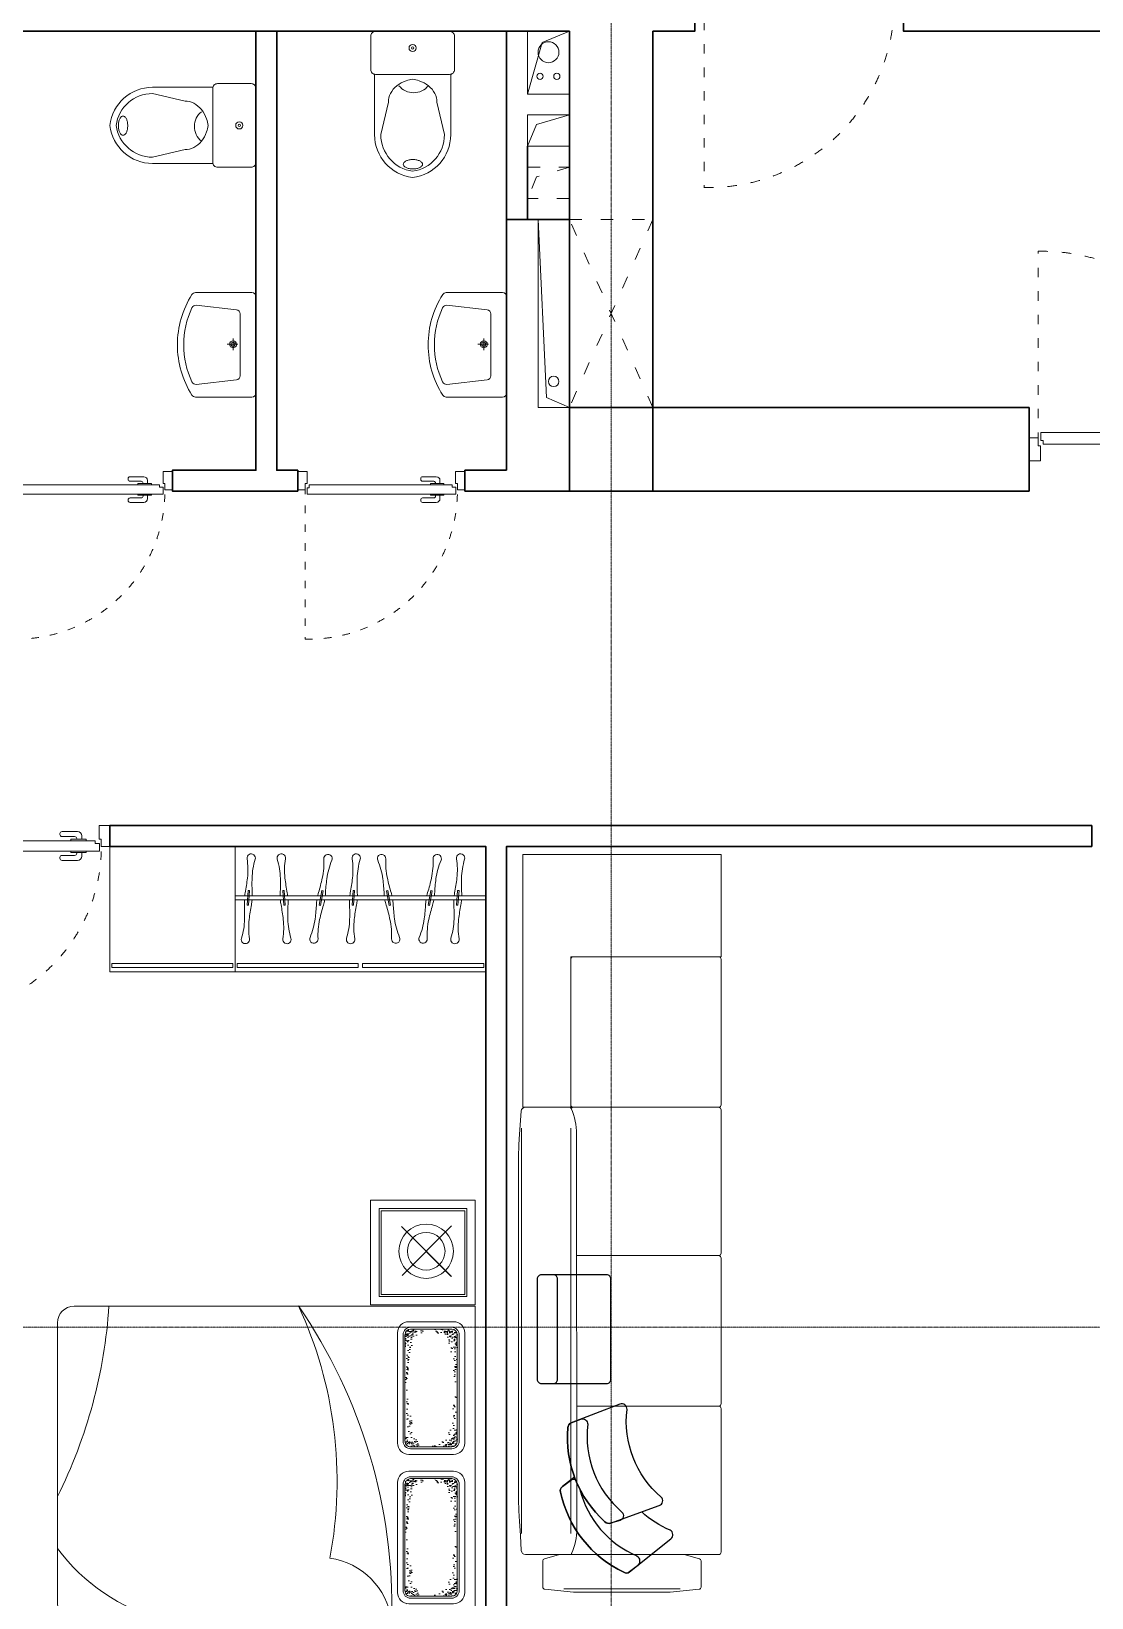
# Model space of a CAD drawing. Header units: millimetres. Extents: x 220309 to 250673, y 235861 to 255830.
# Drawn here: x 226724 to 231799, y 239903 to 247398 of the extents above; entities that cross this region are included whole.
import ezdxf

# ---------------------------------------------------------------- set-up
doc = ezdxf.new("R2010")
doc.units = ezdxf.units.MM
doc.linetypes.add('ACAD_ISO03W100', pattern=[30, 12, -18])
doc.linetypes.add('DASHDOTX2', pattern=[2, 1, -0.5, 0, -0.5])
for name, color, linetype, lineweight in [('Axes', 40, 'DASHDOTX2', 9), ('canel', 4, 'Continuous', 9), ('Door', 59, 'Continuous', 9), ('furniture', 46, 'Continuous', 9), ('Shaft', 7, 'Continuous', 9), ('Wall', 5, 'Continuous', 30), ('WC', 123, 'Continuous', 9)]:
    doc.layers.add(name, color=color, linetype=linetype, lineweight=lineweight)
doc.layers.add('pillow', color=250, linetype='Continuous')
pattern_1 = [(322.5, (57293.257, -2899.04), (-1.126233, -34.448923), [0, -27.175481, 0, -30.39363, 0, -29.052734]), (352.5, (57293.257, -2899.04), (31.64114, -50.456037), [0, -14.660457, 0, -24.49369, 0, -9.386268]), (32.5, (57271.266, -2899.04), (55.676515, -0.101176), [0, -8.939303, 0, -32.18149, 0, -42.014724]), (42.5, (57271.266, -2899.04), (53.745352, -15.691615), [0, -4.469651, 0, -21.096755, 0, -24.136118])]
pattern_2 = [(322.5, (58008.435, -2899.04), (-1.126233, -34.448923), [0, -27.175481, 0, -30.39363, 0, -29.052734]), (352.5, (58008.435, -2899.04), (31.64114, -50.456037), [0, -14.660457, 0, -24.49369, 0, -9.386268]), (32.5, (57986.444, -2899.04), (55.676515, -0.101176), [0, -8.939303, 0, -32.18149, 0, -42.014724]), (42.5, (57986.444, -2899.04), (53.745352, -15.691615), [0, -4.469651, 0, -21.096755, 0, -24.136118])]

# ---------------------------------------------------------------- blocks, each defined once
blk = doc.blocks.new('q1')
at = {"layer": 'Door', "lineweight": 9}
for p, q in [((-45.3, 64.6), (-756.7, 64.6)), ((-756.7, 64.6), (-756.7, 31.8)), ((-699.8, 64.8), (-699.8, 70)), ((-699.8, 70), (-635.1, 70)), ((-680.9, 70), (-680.9, 86)), ((-663.1, 103.7), (-597.4, 103.7)), ((-659.6, 73.6), (-659.6, 70)), ((-597.4, 82.4), (-650.7, 82.4)), ((-635.1, 70), (-635.1, 64.8)), ((-588.5, 94.9), (-588.5, 91.3)), ((-45.3, 64.6), (-45.3, 34.3)), ((-756.7, 31.8), (-738.9, 31.8)), ((-738.9, 31.8), (-738.9, 20.2)), ((-54.2, 20.2), (-738.9, 20.2)), ((-699.8, 14), (-699.8, 20.2)), ((-635.1, 14), (-699.8, 14)), ((-680.9, 14), (-680.9, -1.1)), ((-659.6, 11.4), (-659.6, 14)), ((-597.4, 2.5), (-650.7, 2.5)), ((-635.1, 20.1), (-635.1, 14)), ((-45.3, 34.3), (-54.2, 34.3)), ((-54.2, 34.3), (-54.2, 20.2)), ((-663.1, -18.8), (-597.4, -18.8)), ((-588.5, -9.9), (-588.5, -6.4))]:
    blk.add_line(p, q, dxfattribs=at)
at = {"layer": 'Door', "linetype": 'ACAD_ISO03W100', "lineweight": 9, "ltscale": 3}
blk.add_lwpolyline([(-35.6, 29), (-35.6, 757.9)], dxfattribs=at)
at = {"layer": 'Door', "lineweight": 9}
for points in [[(-800, 44.4), (-764.4, 44.4), (-764.4, 13.6), (-755.6, 13.6), (-755.6, -44.4), (-800, -44.4)], [(0, 44.4), (-35.6, 44.4), (-35.6, 13.6), (-44.4, 13.6), (-44.4, -44.4), (0, -44.4)]]:
    blk.add_lwpolyline(points, close=True, dxfattribs=at)
at = {"layer": 'Door', "linetype": 'ACAD_ISO03W100', "lineweight": 9, "ltscale": 3}
blk.add_arc((-53.3, 47), 711.1, 88.56708, 180.20716, dxfattribs=at)
at = {"layer": 'Door', "lineweight": 9}
for centre, radius, start, end in [((-663.1, 86), 17.8, 90, 180), ((-650.7, 73.6), 8.89, 90, 180), ((-597.4, 94.9), 8.89, 0, 90), ((-597.4, 91.3), 8.89, 270, 0), ((-650.7, 11.4), 8.89, 180, 270), ((-597.4, -6.4), 8.89, 0, 90), ((-663.1, -1.1), 17.8, 180, 270), ((-597.4, -9.9), 8.89, 270, 0)]:
    blk.add_arc(centre, radius, start, end, dxfattribs=at)
blk = doc.blocks.new('table06')
at = {"layer": 'WC'}
for p, q in [((2216060.1, -738297), (2216060.1, -738585.2)), ((2216424.5, -738297), (2216424.5, -738585.2)), ((2216126.1, -738429.9), (2216090.1, -738585.2)), ((2216358.5, -738429.9), (2216394.5, -738585.2))]:
    blk.add_line(p, q, dxfattribs=at)
blk.add_lwpolyline([(2216419.3, -738090.8), (2216065.3, -738090.8, 0.414214), (2216042.3, -738113.8), (2216042.3, -738274, 0.414214), (2216065.3, -738297), (2216419.3, -738297, 0.414214), (2216442.3, -738274), (2216442.3, -738113.8, 0.414214)], format="xyb", close=True, dxfattribs=at)
for points in [[(2216242.3, -738319.9, 0.046371), (2216211, -738327.2, 0.088923), (2216167, -738351, 0.104957), (2216136.2, -738388.6, 0.120011), (2216126.1, -738429.9, 0.120011)], [(2216242.3, -738319.9, -0.046371), (2216273.7, -738327.2, -0.088923), (2216317.6, -738351, -0.104957), (2216348.4, -738388.6, -0.120011), (2216358.5, -738429.9, -0.120011)], [(2216243.7, -738749.3, -0.049911), (2216225.1, -738747.4, -0.063732), (2216211.2, -738742.7, -0.103622), (2216200.5, -738734.4, -0.177768), (2216197.7, -738726.8, -0.177768), (2216200.5, -738719.2, -0.103622), (2216211.2, -738710.9, -0.063732), (2216225.1, -738706.2, -0.049911), (2216243.7, -738704.4, -0.049911)], [(2216243.7, -738749.3, 0.049911), (2216262.3, -738747.4, 0.063732), (2216276.2, -738742.7, 0.103622), (2216286.9, -738734.4, 0.177768), (2216289.7, -738726.8, 0.177768), (2216286.9, -738719.2, 0.103622), (2216276.2, -738710.9, 0.063732), (2216262.3, -738706.2, 0.049911), (2216243.7, -738704.4, 0.049911)]]:
    blk.add_lwpolyline(points, format="xyb", dxfattribs=at)
for radius in [17.2, 5.75]:
    blk.add_circle((2216242.3, -738170.5), radius, dxfattribs=at)
for centre, radius, start, end in [((2216245.8, -738297), 87.7, 218.01019, 270.90409), ((2216248.5, -738297), 87.7, 269.09591, 321.98981), ((2216266.9, -738585.2), 206.8, 180, 263.16375), ((2216266.9, -738585.2), 176.8, 180, 261.99664), ((2216217.7, -738585.2), 176.8, 278.00336, 0), ((2216217.7, -738585.2), 206.8, 276.83625, 0)]:
    blk.add_arc(centre, radius, start, end, dxfattribs=at)
blk = doc.blocks.new('1158')
for p, q in [((480, 375.8), (20, 375.8)), ((0, 355.8), (0, 86.6)), ((250, 300), (102.1, 300)), ((250, 300), (397.9, 300)), ((500, 355.8), (500, 86.6)), ((60.8, 89.8), (82.3, 282.2)), ((439.2, 89.8), (417.7, 282.2))]:
    blk.add_line(p, q)
for points in [[(275.2, 266.4), (219.4, 266.4)], [(247.3, 238.5), (247.3, 288.9)]]:
    blk.add_lwpolyline(points)
for centre, radius, start, end in [((20, 355.8), 20, 90, 180), ((480, 355.8), 20, 0, 90), ((102.1, 280), 20, 90, 173.64284), ((397.9, 280), 20, 6.35716, 90), ((247.3, 266.4), 16.7, 90, 270), ((247.3, 266.4), 10, 90, 270), ((247.3, 266.4), 16.7, 270, 90), ((247.3, 266.4), 10, 270, 90), ((20, 86.6), 20, 180, 237.68921), ((80.7, 87.6), 20, 173.64284, 244.97956), ((419.3, 87.6), 20, 295.02044, 6.35716), ((480, 86.6), 20, 302.31079, 0), ((250, 450.3), 450.3, 237.68921, 270), ((250, 450.3), 420.3, 244.97956, 270), ((250, 450.3), 450.3, 270, 302.31079), ((250, 450.3), 420.3, 270, 295.02044)]:
    blk.add_arc(centre, radius, start, end)
blk = doc.blocks.new('1150')
h = blk.add_hatch()
h.set_pattern_fill('AR-SAND', color=0, scale=19.070513, angle=270, style=0)
h.set_pattern_definition(pattern_1)
edge = h.paths.add_edge_path()
edge.add_line((625, 792.6), (652.7, 813.9))
edge.add_line((652.7, 813.9), (674.1, 857.6))
edge.add_line((674.1, 857.6), (674.1, 793.1))
edge.add_line((674.1, 793.1), (673.1, 791))
edge.add_line((673.1, 791), (645.4, 769.7))
edge.add_line((645.4, 769.7), (564.5, 754.8))
edge.add_line((564.5, 754.8), (508, 746.5))
edge.add_line((508, 746.5), (330.6, 746.5))
edge.add_line((330.6, 746.5), (544, 777.7))
edge.add_line((544, 777.7), (625, 792.6))
h.paths.add_polyline_path([(616.5, 955), (535.5, 969.9), (394, 990.6), (437, 996.8), (543.3, 996.8), (553.4, 995.4), (634.4, 980.5), (662, 959.2), (674.1, 934.6), (674.1, 872.7), (644.2, 933.7)])
h.paths.add_polyline_path([(351, 996.8), (394, 990.6), (258.3, 970.7), (177.4, 955.8), (149.7, 934.5), (111, 855.6), (111, 925.3), (127.6, 959.2), (155.3, 980.5), (236.2, 995.4), (246.3, 996.8)])
h = blk.add_hatch()
h.set_pattern_fill('AR-SAND,_O', color=0, scale=9.535256, angle=360)
h.set_pattern_definition([(232.5, (57293.257, -2899.04), (-17.2244613, 0.5631167), [0, -13.5877404, 0, -15.196815, 0, -14.5263672]), (262.5, (57293.257, -2899.04), (-25.2280185, -15.82057), [0, -7.3302284, 0, -12.246845, 0, -4.693134]), (302.5, (57293.257, -2888.045), (-0.050588, -27.8382573), [0, -4.4696514, 0, -16.0907452, 0, -21.0073618]), (312.5, (57293.257, -2888.045), (-7.845808, -26.872676), [0, -2.2348257, 0, -10.5483774, 0, -12.068059])])
edge = h.paths.add_edge_path()
edge.add_line((111, 917.1), (111, 970))
edge.add_ellipse((137.8, 970), major_axis=(-19, -19), ratio=1, start_angle=225, end_angle=315, ccw=False)
edge.add_line((137.8, 996.8), (203.9, 996.8))
edge.add_line((203.9, 996.8), (157.2, 972.9))
edge.add_line((157.2, 972.9), (111, 917.1))
edge = h.paths.add_edge_path()
edge.add_line((147.1, 773.2), (199.1, 746.5))
edge.add_line((199.1, 746.5), (137.8, 746.5))
edge.add_ellipse((137.8, 773.4), major_axis=(-19, -19), ratio=1, start_angle=315, end_angle=405, ccw=False)
edge.add_line((111, 773.4), (111, 816.8))
edge.add_line((111, 816.8), (147.1, 773.2))
edge = h.paths.add_edge_path()
edge.add_line((647.3, 746.5), (604.7, 746.5))
edge.add_line((604.7, 746.5), (633.1, 761.1))
edge.add_line((633.1, 761.1), (674.1, 810.6))
edge.add_line((674.1, 810.6), (674.1, 773.4))
edge.add_ellipse((647.3, 773.4), major_axis=(19, -19), ratio=1, start_angle=-45, end_angle=45, ccw=False)
edge = h.paths.add_edge_path()
edge.add_line((674.1, 970), (674.1, 923.3))
edge.add_line((674.1, 923.3), (633.1, 972.9))
edge.add_line((633.1, 972.9), (586.3, 996.8))
edge.add_line((586.3, 996.8), (647.3, 996.8))
edge.add_ellipse((647.3, 970), major_axis=(-19, -19), ratio=1, start_angle=135, end_angle=225, ccw=False)
h = blk.add_hatch()
h.set_pattern_fill('AR-SAND', color=0, scale=19.070513, angle=270, style=0)
h.set_pattern_definition(pattern_2)
h.paths.add_polyline_path([(1340.2, 792.6), (1367.9, 813.9), (1389.3, 857.6), (1389.3, 793.1), (1388.3, 791), (1360.6, 769.7), (1279.6, 754.8), (1223.2, 746.5), (1045.8, 746.5), (1259.2, 777.7)])
h.paths.add_polyline_path([(1331.7, 955), (1250.7, 969.9), (1109.2, 990.6), (1152.2, 996.8), (1258.5, 996.8), (1268.6, 995.4), (1349.5, 980.5), (1377.2, 959.2), (1389.3, 934.6), (1389.3, 872.7), (1359.4, 933.7)])
h.paths.add_polyline_path([(1066.2, 996.8), (1109.2, 990.6), (973.5, 970.7), (892.6, 955.8), (864.9, 934.5), (826.1, 855.6), (826.1, 925.3), (842.8, 959.2), (870.4, 980.5), (951.4, 995.4), (961.5, 996.8)])
h = blk.add_hatch()
h.set_pattern_fill('AR-SAND,_O', color=0, scale=9.535256, angle=360)
h.set_pattern_definition([(232.5, (58008.435, -2899.04), (-17.2244613, 0.5631167), [0, -13.5877404, 0, -15.196815, 0, -14.5263672]), (262.5, (58008.435, -2899.04), (-25.2280185, -15.82057), [0, -7.3302284, 0, -12.246845, 0, -4.693134]), (302.5, (58008.435, -2888.045), (-0.050588, -27.8382573), [0, -4.4696514, 0, -16.0907452, 0, -21.0073618]), (312.5, (58008.435, -2888.045), (-7.845808, -26.872676), [0, -2.2348257, 0, -10.5483774, 0, -12.068059])])
edge = h.paths.add_edge_path()
edge.add_line((826.1, 917.1), (826.1, 970))
edge.add_ellipse((853, 970), major_axis=(-19, -19), ratio=1, start_angle=225, end_angle=315, ccw=False)
edge.add_line((853, 996.8), (919.1, 996.8))
edge.add_line((919.1, 996.8), (872.3, 972.9))
edge.add_line((872.3, 972.9), (826.1, 917.1))
edge = h.paths.add_edge_path()
edge.add_line((862.3, 773.2), (914.3, 746.5))
edge.add_line((914.3, 746.5), (853, 746.5))
edge.add_ellipse((853, 773.4), major_axis=(-19, -19), ratio=1, start_angle=315, end_angle=405, ccw=False)
edge.add_line((826.1, 773.4), (826.1, 816.8))
edge.add_line((826.1, 816.8), (862.3, 773.2))
edge = h.paths.add_edge_path()
edge.add_line((1362.5, 746.5), (1319.9, 746.5))
edge.add_line((1319.9, 746.5), (1348.3, 761.1))
edge.add_line((1348.3, 761.1), (1389.3, 810.6))
edge.add_line((1389.3, 810.6), (1389.3, 773.4))
edge.add_ellipse((1362.5, 773.4), major_axis=(19, -19), ratio=1, start_angle=-45, end_angle=45, ccw=False)
edge = h.paths.add_edge_path()
edge.add_line((1389.3, 970), (1389.3, 923.3))
edge.add_line((1389.3, 923.3), (1348.3, 972.9))
edge.add_line((1348.3, 972.9), (1301.5, 996.8))
edge.add_line((1301.5, 996.8), (1362.5, 996.8))
edge.add_ellipse((1362.5, 970), major_axis=(-19, -19), ratio=1, start_angle=135, end_angle=225, ccw=False)
h = blk.add_hatch()
h.set_pattern_fill('AR-SAND', color=0, scale=19.070513, angle=270, style=0)
h.set_pattern_definition(pattern_1)
edge = h.paths.add_edge_path()
edge.add_line((248.9, 770.6), (413.2, 746.5))
edge.add_line((413.2, 746.5), (257.1, 746.5))
edge.add_line((257.1, 746.5), (233.1, 750.1))
edge.add_line((233.1, 750.1), (152.1, 765))
edge.add_line((152.1, 765), (124.4, 786.2))
edge.add_line((124.4, 786.2), (111, 813.6))
edge.add_line((111, 813.6), (111, 866.3))
edge.add_line((111, 866.3), (140.2, 806.7))
edge.add_line((140.2, 806.7), (167.9, 785.5))
edge.add_line((167.9, 785.5), (248.9, 770.6))
h = blk.add_hatch()
h.set_pattern_fill('AR-SAND', color=0, scale=19.070513, angle=270, style=0)
h.set_pattern_definition(pattern_2)
edge = h.paths.add_edge_path()
edge.add_line((964, 770.6), (1128.4, 746.5))
edge.add_line((1128.4, 746.5), (972.3, 746.5))
edge.add_line((972.3, 746.5), (948.2, 750.1))
edge.add_line((948.2, 750.1), (867.3, 765))
edge.add_line((867.3, 765), (839.6, 786.2))
edge.add_line((839.6, 786.2), (826.1, 813.6))
edge.add_line((826.1, 813.6), (826.1, 866.3))
edge.add_line((826.1, 866.3), (855.4, 806.7))
edge.add_line((855.4, 806.7), (883.1, 785.5))
edge.add_line((883.1, 785.5), (964, 770.6))
at = {"color": 0}
for p, q in [((-505.9, 1083), (-5.1, 1083)), ((-505.9, 582.2), (-505.9, 1083)), ((-5.1, 1083), (-5.1, 582.2)), ((1.2, 1083), (1501.2, 1083)), ((1.2, -836.9), (1.2, 1083)), ((1501.2, 1083), (1501.2, -836.9)), ((1509.5, 582.2), (1509.5, 1083)), ((1509.5, 1083), (2010.3, 1083)), ((2010.3, 1083), (2010.3, 582.2)), ((-45.2, 1042.9), (-465.8, 1042.9)), ((-465.8, 1042.9), (-465.8, 622.3)), ((-55.2, 1032.9), (-455.8, 1032.9)), ((-455.8, 1032.9), (-455.8, 632.3)), ((-55.2, 1032.9), (-55.2, 632.3)), ((-55.2, 632.3), (-55.2, 1032.9)), ((-45.2, 622.3), (-45.2, 1042.9)), ((75.2, 764.4), (75.2, 979)), ((128.8, 1032.6), (656.3, 1032.6)), ((137.8, 1005.8), (647.3, 1005.8)), ((137.8, 996.8), (647.3, 996.8)), ((709.9, 764.4), (709.9, 979)), ((790.4, 764.4), (790.4, 979)), ((844, 1032.6), (1371.4, 1032.6)), ((853, 1005.8), (1362.5, 1005.8)), ((853, 996.8), (1362.5, 996.8)), ((1425.1, 764.4), (1425.1, 979)), ((1970.2, 1042.9), (1549.5, 1042.9)), ((1549.5, 1042.9), (1549.5, 622.3)), ((1559.5, 1032.9), (1960.2, 1032.9)), ((1960.2, 1032.9), (1559.5, 1032.9)), ((1559.5, 1032.9), (1559.5, 632.3)), ((1960.2, 1032.9), (1960.2, 632.3)), ((1960.2, 632.3), (1960.2, 1032.9)), ((1970.2, 622.3), (1970.2, 1042.9)), ((-146.5, 732.4), (-383.7, 969.7)), ((-143.3, 966.5), (-380.5, 729.3)), ((-140.2, 969.7), (-377.4, 732.4)), ((-377.4, 732.4), (-140.2, 969.7)), ((102, 773.4), (102, 970)), ((111, 773.4), (111, 970)), ((674.1, 773.4), (674.1, 970)), ((683.1, 773.4), (683.1, 970)), ((817.2, 773.4), (817.2, 970)), ((826.1, 773.4), (826.1, 970)), ((1389.3, 773.4), (1389.3, 970)), ((1398.3, 773.4), (1398.3, 970)), ((1873.8, 728.7), (1636.6, 965.9)), ((1873.8, 728.7), (1636.6, 965.9)), ((1877, 962.8), (1639.7, 725.5)), ((1877, 962.8), (1639.7, 725.5)), ((1425.7, 752.9), (1424.1, 754.5)), ((128.8, 710.8), (656.3, 710.8)), ((137.8, 746.5), (647.3, 746.5)), ((137.8, 737.6), (647.3, 737.6)), ((844, 710.8), (1371.4, 710.8)), ((853, 746.5), (1362.5, 746.5)), ((853, 737.6), (1362.5, 737.6)), ((-465.8, 622.3), (-45.2, 622.3)), ((-55.2, 632.3), (-455.8, 632.3)), ((-455.8, 632.3), (-55.2, 632.3)), ((1549.5, 622.3), (1970.2, 622.3)), ((1960.2, 632.3), (1559.5, 632.3)), ((1559.5, 632.3), (1960.2, 632.3)), ((-5.1, 582.2), (-505.9, 582.2)), ((2010.3, 582.2), (1509.5, 582.2)), ((-1, -790), (-1, -790)), ((1322.5, -755.4), (1322.5, -755.4)), ((1475.8, -896.5), (1475.8, -896.5)), ((1422.3, -917), (80.1, -917))]:
    blk.add_line(p, q, dxfattribs=at)
for centre, radius in [((-261.9, 847.9), 130.2), ((1758.3, 844.2), 130.2), ((-261.9, 847.9), 90.1), ((1758.3, 844.2), 90.1)]:
    blk.add_circle(centre, radius, dxfattribs=at)
for centre, radius, start, end in [((128.8, 979), 53.6, 90, 180), ((137.8, 970), 35.8, 90, 180), ((137.8, 970), 26.8, 90, 180), ((647.3, 970), 35.8, 0, 90), ((647.3, 970), 26.8, 0, 90), ((656.3, 979), 53.6, 0, 90), ((844, 979), 53.6, 90, 180), ((853, 970), 35.8, 90, 180), ((853, 970), 26.8, 90, 180), ((1362.5, 970), 35.8, 0, 90), ((1362.5, 970), 26.8, 0, 90), ((1371.4, 979), 53.6, 0, 90), ((128.8, 764.4), 53.6, 180, 270), ((137.8, 773.4), 35.8, 180, 270), ((137.8, 773.4), 26.8, 180, 270), ((647.3, 773.4), 35.8, 270, 0), ((647.3, 773.4), 26.8, 270, 0), ((656.3, 764.4), 53.6, 270, 0), ((844, 764.4), 53.6, 180, 270), ((853, 773.4), 35.8, 180, 270), ((853, 773.4), 26.8, 180, 270), ((1362.5, 773.4), 35.8, 270, 0), ((1362.5, 773.4), 26.8, 270, 0), ((1371.4, 764.4), 53.6, 270, 0), ((1438.2, -1856.7), 2539.9, 88.55116, 124.48792), ((1551.9, 337.1), 348.9, 98.15874, 171.77286), ((837.1, -1566.9), 1988.5, 79.29162, 114.8966), ((594.6, -163.5), 942.6, 306.93126, 344.38657), ((-155.5, -3056.3), 2391, 63.47275, 86.2716), ((81.3, -836.9), 80.1, 180, 270), ((1421.1, -836.9), 80.1, 270, 0)]:
    blk.add_arc(centre, radius, start, end, dxfattribs=at)
blk = doc.blocks.new('furniture ward01')
at = {"ltscale": 600}
for p, q in [((1200, 0), (1200, 600)), ((1200, 256), (0, 256)), ((1200, 236), (0, 236))]:
    blk.add_line(p, q, dxfattribs=at)
blk.add_lwpolyline([(0, 0), (0, 600), (1800, 600), (1800, 0)], close=True)
for points in [[(590, 560), (590, 580), (10, 580), (10, 560), (590, 560)], [(1190, 560), (1190, 580), (610, 580), (610, 560), (1190, 560)], [(1790, 560), (1790, 580), (1210, 580), (1210, 560), (1790, 560)]]:
    blk.add_lwpolyline(points, dxfattribs=at)
for points in [[(116.1, 257, -0.023935), (119.1, 278.9, 0.01846), (129.9, 349.6, 0.068771), (127.8, 442, -1.261193), (166.9, 439.3, -0.077736)], [(116.1, 257, -0.023935), (119.1, 278.9, 0.01846), (129.9, 349.6, 0.068771), (127.8, 442, -1.261193), (166.9, 439.3, -0.077736)], [(248.7, 257, -0.026281), (254.5, 280.6, 0.01846), (272.6, 349.8, 0.068771), (280.2, 441.9, -1.261193), (318.7, 435.1, -0.077736)], [(248.7, 257, -0.026281), (254.5, 280.6, 0.01846), (272.6, 349.8, 0.068771), (280.2, 441.9, -1.261193), (318.7, 435.1, -0.077736)], [(482.4, 257, 0.026281), (476.6, 280.6, -0.01846), (458.5, 349.8, -0.068771), (450.9, 441.9, 1.261193), (412.4, 435.1, 0.077736)], [(482.4, 257, 0.026281), (476.6, 280.6, -0.01846), (458.5, 349.8, -0.068771), (450.9, 441.9, 1.261193), (412.4, 435.1, 0.077736)], [(615.6, 257, -0.023935), (618.7, 278.9, 0.01846), (629.4, 349.6, 0.068771), (627.3, 442, -1.261193), (666.4, 439.3, -0.077736)], [(615.6, 257, -0.023935), (618.7, 278.9, 0.01846), (629.4, 349.6, 0.068771), (627.3, 442, -1.261193), (666.4, 439.3, -0.077736)], [(771.2, 257, -0.026281), (777, 280.6, 0.01846), (795.1, 349.8, 0.068771), (802.7, 441.9, -1.261193), (841.2, 435.1, -0.077736)], [(771.2, 257, -0.026281), (777, 280.6, 0.01846), (795.1, 349.8, 0.068771), (802.7, 441.9, -1.261193), (841.2, 435.1, -0.077736)], [(983.1, 257, 0.023935), (980, 278.9, -0.01846), (969.2, 349.6, -0.068771), (971.4, 442, 1.261193), (932.3, 439.3, 0.077736)], [(983.1, 257, 0.023935), (980, 278.9, -0.01846), (969.2, 349.6, -0.068771), (971.4, 442, 1.261193), (932.3, 439.3, 0.077736)], [(1118.5, 257, -0.023935), (1121.6, 278.9, 0.01846), (1132.4, 349.6, 0.068771), (1130.3, 442, -1.261193), (1169.3, 439.3, -0.077736)], [(1118.5, 257, -0.023935), (1121.6, 278.9, 0.01846), (1132.4, 349.6, 0.068771), (1130.3, 442, -1.261193), (1169.3, 439.3, -0.077736)], [(166.9, 439.3, 0.068771), (151.9, 348.1, 0.01846), (152.8, 276.5, -0.021151), (152.9, 257, 0.01846)], [(166.9, 439.3, 0.068771), (151.9, 348.1, 0.01846), (152.8, 276.5, -0.021151), (152.9, 257, 0.01846)], [(318.7, 435.1, 0.068771), (294.3, 346, 0.01846), (287.7, 274.7, -0.019266), (286, 257, 0.01846)], [(318.7, 435.1, 0.068771), (294.3, 346, 0.01846), (287.7, 274.7, -0.019266), (286, 257, 0.01846)], [(412.4, 435.1, -0.068771), (436.8, 346, -0.01846), (443.4, 274.7, 0.019266), (445.1, 257, -0.01846)], [(412.4, 435.1, -0.068771), (436.8, 346, -0.01846), (443.4, 274.7, 0.019266), (445.1, 257, -0.01846)], [(666.4, 439.3, 0.068771), (651.4, 348.1, 0.01846), (652.3, 276.5, -0.021151), (652.4, 257, 0.01846)], [(666.4, 439.3, 0.068771), (651.4, 348.1, 0.01846), (652.3, 276.5, -0.021151), (652.4, 257, 0.01846)], [(841.2, 435.1, 0.068771), (816.8, 346, 0.01846), (810.2, 274.7, -0.019266), (808.5, 257, 0.01846)], [(841.2, 435.1, 0.068771), (816.8, 346, 0.01846), (810.2, 274.7, -0.019266), (808.5, 257, 0.01846)], [(932.3, 439.3, -0.068771), (947.3, 348.1, -0.01846), (946.4, 276.5, 0.021151), (946.3, 257, -0.01846)], [(932.3, 439.3, -0.068771), (947.3, 348.1, -0.01846), (946.4, 276.5, 0.021151), (946.3, 257, -0.01846)], [(1169.3, 439.3, 0.068771), (1154.4, 348.1, 0.01846), (1155.2, 276.5, -0.021151), (1155.3, 257, 0.01846)], [(1169.3, 439.3, 0.068771), (1154.4, 348.1, 0.01846), (1155.2, 276.5, -0.021151), (1155.3, 257, 0.01846)], [(151, 235, -0.014179), (148.9, 222.1, 0.01846), (138.2, 151.3, 0.068771), (140.3, 59, -1.261193), (101.2, 61.7, 0.068771), (116.2, 152.9, 0.01846), (115.3, 224.4, -0.011456), (115.1, 235, 0.01846)], [(151, 235, -0.014179), (148.9, 222.1, 0.01846), (138.2, 151.3, 0.068771), (140.3, 59, -1.261193), (101.2, 61.7, 0.068771), (116.2, 152.9, 0.01846), (115.3, 224.4, -0.011456), (115.1, 235, 0.01846)], [(281.9, 235, -0.01575), (278.2, 221, 0.01846), (260.1, 151.7, 0.068771), (252.5, 59.7, -1.261193), (214, 66.4, 0.068771), (238.4, 155.6, 0.01846), (245, 226.8, -0.008901), (245.6, 235, 0.01846)], [(281.9, 235, -0.01575), (278.2, 221, 0.01846), (260.1, 151.7, 0.068771), (252.5, 59.7, -1.261193), (214, 66.4, 0.068771), (238.4, 155.6, 0.01846), (245, 226.8, -0.008901), (245.6, 235, 0.01846)], [(449.1, 235, 0.01575), (452.9, 221, -0.01846), (471, 151.7, -0.068771), (478.6, 59.7, 1.261193), (517.1, 66.4, -0.068771), (492.7, 155.6, -0.01846), (486.1, 226.8, 0.008901), (485.5, 235, -0.01846)], [(449.1, 235, 0.01575), (452.9, 221, -0.01846), (471, 151.7, -0.068771), (478.6, 59.7, 1.261193), (517.1, 66.4, -0.068771), (492.7, 155.6, -0.01846), (486.1, 226.8, 0.008901), (485.5, 235, -0.01846)], [(650.5, 235, -0.014179), (648.5, 222.1, 0.01846), (637.7, 151.3, 0.068771), (639.8, 59, -1.261193), (600.7, 61.7, 0.068771), (615.7, 152.9, 0.01846), (614.8, 224.4, -0.011456), (614.6, 235, 0.01846)], [(650.5, 235, -0.014179), (648.5, 222.1, 0.01846), (637.7, 151.3, 0.068771), (639.8, 59, -1.261193), (600.7, 61.7, 0.068771), (615.7, 152.9, 0.01846), (614.8, 224.4, -0.011456), (614.6, 235, 0.01846)], [(804.5, 235, -0.01575), (800.7, 221, 0.01846), (782.6, 151.7, 0.068771), (775, 59.7, -1.261193), (736.5, 66.4, 0.068771), (760.9, 155.6, 0.01846), (767.5, 226.8, -0.008901), (768.1, 235, 0.01846)], [(804.5, 235, -0.01575), (800.7, 221, 0.01846), (782.6, 151.7, 0.068771), (775, 59.7, -1.261193), (736.5, 66.4, 0.068771), (760.9, 155.6, 0.01846), (767.5, 226.8, -0.008901), (768.1, 235, 0.01846)], [(948.2, 235, 0.014179), (950.2, 222.1, -0.01846), (961, 151.3, -0.068771), (958.9, 59, 1.261193), (998, 61.7, -0.068771), (983, 152.9, -0.01846), (983.8, 224.4, 0.011456), (984.1, 235, -0.01846)], [(948.2, 235, 0.014179), (950.2, 222.1, -0.01846), (961, 151.3, -0.068771), (958.9, 59, 1.261193), (998, 61.7, -0.068771), (983, 152.9, -0.01846), (983.8, 224.4, 0.011456), (984.1, 235, -0.01846)], [(1153.5, 235, -0.014179), (1151.4, 222.1, 0.01846), (1140.6, 151.3, 0.068771), (1142.7, 59, -1.261193), (1103.7, 61.7, 0.068771), (1118.6, 152.9, 0.01846), (1117.8, 224.4, -0.011456), (1117.5, 235, 0.01846)], [(1153.5, 235, -0.014179), (1151.4, 222.1, 0.01846), (1140.6, 151.3, 0.068771), (1142.7, 59, -1.261193), (1103.7, 61.7, 0.068771), (1118.6, 152.9, 0.01846), (1117.8, 224.4, -0.011456), (1117.5, 235, 0.01846)]]:
    blk.add_lwpolyline(points, format="xyb", dxfattribs=at)
for points in [[(139.4, 281.3), (134.5, 210.5), (128, 210.9), (133, 281.8)], [(139.4, 281.3), (134.5, 210.5), (128, 210.9), (133, 281.8)], [(274.9, 280.9), (262.6, 210.9), (256.2, 212), (268.6, 282)], [(274.9, 280.9), (262.6, 210.9), (256.2, 212), (268.6, 282)], [(456.2, 280.9), (468.5, 210.9), (474.9, 212), (462.5, 282)], [(456.2, 280.9), (468.5, 210.9), (474.9, 212), (462.5, 282)], [(639, 281.3), (634, 210.5), (627.5, 210.9), (632.5, 281.8)], [(639, 281.3), (634, 210.5), (627.5, 210.9), (632.5, 281.8)], [(797.4, 280.9), (785.1, 210.9), (778.7, 212), (791.1, 282)], [(797.4, 280.9), (785.1, 210.9), (778.7, 212), (791.1, 282)], [(959.7, 281.3), (964.7, 210.5), (971.1, 210.9), (966.2, 281.8)], [(959.7, 281.3), (964.7, 210.5), (971.1, 210.9), (966.2, 281.8)], [(1141.9, 281.3), (1137, 210.5), (1130.5, 210.9), (1135.5, 281.8)], [(1141.9, 281.3), (1137, 210.5), (1130.5, 210.9), (1135.5, 281.8)]]:
    blk.add_lwpolyline(points, close=True, dxfattribs=at)
blk = doc.blocks.new('pillow 3')
at = {"color": 0, "elevation": 0}
for points in [[(305.9, -274.5, 0.236738), (-12.4, -547.3, -0.479426), (-58.9, -550.4), (-88.8, -512, -0.307946), (-90.5, -484, -0.233014), (292.9, -181.4, -0.307945), (319.6, -190.1), (349.5, -228.5, -0.264583), (353, -253, -0.264583)], [(364.9, -248.4), (319.6, -190.1, 0.307945), (292.9, -181.4, 0.233014), (-90.5, -484, 0.307946), (-88.8, -512), (69.5, -709.3, 0.537171), (111, -706.1, -0.087514), (198.5, -569.8, -0.087514)]]:
    blk.add_lwpolyline(points, format="xyb", dxfattribs=at)
for points in [[(601.6, -216.3, -0.307945), (624.7, -232.4), (641.9, -277.8, -0.536806), (617.7, -311.7, 0.252086), (197.9, -475.4, -0.536805), (157.3, -466.2), (145, -420.8, -0.307946), (151.5, -393.4, -0.235257)], [(624.7, -232.4, 0.307945), (601.6, -216.3, 0.235257), (151.5, -393.4, 0.307946), (145, -420.8), (228.8, -654.2, 0.537171), (269.5, -663.4, -0.252826), (689.2, -499.7, 0.537172), (713.5, -465.8)]]:
    blk.add_lwpolyline(points, format="xyb", close=True, dxfattribs=at)
blk = doc.blocks.new('pillow 2')
at = {"color": 0}
for points in [[(248, -172.7, 0.414214), (268.3, -152.5), (268.3, -94.8, 0.414214), (248, -74.5), (-231.4, -74.5, 0.414214), (-251.7, -94.8), (-251.7, -152.5, 0.414214), (-231.4, -172.7)], [(248, -427.9, 0.414214), (268.3, -407.6), (268.3, -94.8, 0.414214), (248, -74.5), (-231.4, -74.5, 0.414214), (-251.7, -94.8), (-251.7, -407.6, 0.414214), (-231.4, -427.9)]]:
    blk.add_lwpolyline(points, format="xyb", close=True, dxfattribs=at)
blk = doc.blocks.new('sofa 2_top_dwgmodels.com')
at = {"color": 0}
for p, q in [((1310, 5.5), (3250, 5.3)), ((3514.8, -753.7), (3514.8, -196.4)), ((1310, -230), (3250, -230)), ((2020, -230), (3250, -230))]:
    blk.add_line(p, q, dxfattribs=at)
blk.add_lwpolyline([(0, -950), (0, 0), (1210, 0), (1210, -230), (490, -230), (490, -950)], close=True, dxfattribs=at)
for points in [[(1360.8, 16.6), (1228.5, 6.9, 0.392813), (1210, -13.1), (1210, -127), (1210, -187.2), (1210, -224.4, 0.306407), (1215.1, -231.9, 0.103056), (1339.3, -257.8), (3227.2, -259.1, 0.103944), (3345.2, -234.3, 0.297462), (3350, -226.9), (3350, -13.4, 0.395549), (3331.3, 6.5), (3258.2, 11.2), (3190.6, 15.6), (3167.8, 17, 0.016229), (3089, 19.5), (1444.4, 19.5, 0.017209), (1360.8, 16.6)], [(502, -950), (1198, -950, 0.414214), (1210, -938), (1210, -242, 0.414214), (1198, -230), (502, -230, 0.414214), (490, -242), (490, -938, 0.414214)]]:
    blk.add_lwpolyline(points, format="xyb", close=True, dxfattribs=at)
for points in [[(3506.2, -96.5), (3380.4, -96.5, 0.334862), (3370.8, -103.8), (3350, -176.5), (3350, -773.5), (3370.8, -846.2, 0.334862), (3380.4, -853.5), (3506.2, -853.5, 0.394556), (3516.2, -844.6), (3529.5, -706.5), (3529.5, -243.7), (3516.2, -105.5, 0.387425), (3506.2, -96.5, 537.882531)], [(1215.3, -232, 0.250914), (1210, -242), (1210, -938, 0.414214), (1222, -950), (1908, -950, 0.414214), (1920, -938), (1920, -258.2)], [(1920, -258.2), (1920, -938, 0.414214), (1932, -950), (2628, -950, 0.414214), (2640, -938), (2640, -258.7)], [(2640, -258.7), (2640, -938, 0.414214), (2652, -950), (3338, -950, 0.414214), (3350, -938), (3350, -242, 0.198091), (3346.5, -233.5, 0.198091)]]:
    blk.add_lwpolyline(points, format="xyb", dxfattribs=at)
at = {"layer": 'pillow', "color": 0, "xscale": -1}
for name, p in [('pillow 2', (2280, 5.4)), ('pillow 3', (3344.6, 0.3))]:
    blk.add_blockref(name, p, dxfattribs=at)

msp = doc.modelspace()

# ---------------------------------------------------------------- linework, layer by layer
at = {"layer": 'Axes', "linetype": 'DASHDOTX2', "lineweight": 9, "ltscale": 2}
for p, q in [((229499.2, 255830), (229499.2, 236461.1)), ((220905.5, 241198), (250673.2, 241198))]:
    msp.add_line(p, q, dxfattribs=at)
at = {"layer": 'canel', "ltscale": 5}
for centre, radius in [((229199.2, 247298), 50), ((229159.2, 247183), 15), ((229239.2, 247183), 15)]:
    msp.add_circle(centre, radius, dxfattribs=at)
at = {"layer": 'Shaft', "linetype": 'Continuous', "lineweight": 9, "ltscale": 5}
for points in [[(229099.2, 247398), (229099.2, 247098), (229299.2, 247098), (229299.2, 247398)], [(229099.2, 246998), (229299.2, 246998), (229299.2, 246848), (229099.2, 246848)], [(229149.2, 245598), (229299.2, 245598), (229299.2, 246498), (229149.2, 246498)]]:
    msp.add_lwpolyline(points, close=True, dxfattribs=at)
for points in [[(229099.2, 247098), (229168.8, 247343.8), (229299.2, 247398)], [(229299.2, 246998), (229142.3, 246951.8), (229099.2, 246848)], [(229149.2, 246498), (229190.3, 245645.5), (229299.2, 245598)]]:
    msp.add_lwpolyline(points, dxfattribs=at)
at = {"layer": 'Shaft', "linetype": 'ACAD_ISO03W100', "lineweight": 9, "ltscale": 5}
msp.add_lwpolyline([(229099.2, 246748), (229299.2, 246748), (229299.2, 246598), (229099.2, 246598)], close=True, dxfattribs=at)
for points in [[(229299.2, 246748), (229142.3, 246701.8), (229099.2, 246598)], [(229699.2, 246498), (229299.2, 245598), (229699.2, 245598), (229299.2, 246498)], [(229299.2, 246498), (229699.2, 246498)], [(229299.2, 245598), (229699.2, 245598)]]:
    msp.add_lwpolyline(points, dxfattribs=at)
at = {"layer": 'Shaft', "linetype": 'Continuous', "lineweight": 9, "ltscale": 5}
msp.add_circle((229224.2, 245723), 25, dxfattribs=at)
at = {"layer": 'Wall'}
for points in [[(229699.2, 247798), (229899.2, 247798), (229899.2, 247398), (229699.2, 247398)], [(232899.2, 247398), (230899.2, 247398), (230899.2, 247798), (232899.2, 247798)], [(226099.2, 247398), (229299.2, 247398)], [(227899.2, 247398), (227899.2, 245298), (227999.2, 245298), (227999.2, 245198), (227399.2, 245198), (227399.2, 245298), (227799.2, 245298), (227799.2, 247398)], [(228999.2, 245298), (228999.2, 247398)], [(229299.2, 247398), (229299.2, 245598)], [(229699.2, 245598), (229699.2, 247398)], [(229099.2, 246848), (229099.2, 246498)], [(229299.2, 246498), (228999.2, 246498)], [(229699.2, 245198), (231499.2, 245198), (231499.2, 245598), (229699.2, 245598)], [(229299.2, 245198), (228799.2, 245198), (228799.2, 245298), (228999.2, 245298)], [(228999.2, 238998), (228999.2, 243498), (231799.2, 243498), (231799.2, 243598), (227099.2, 243598), (227099.2, 243498), (228899.2, 243498), (228899.2, 238998)]]:
    msp.add_lwpolyline(points, dxfattribs=at)
at = {"layer": 'Wall', "linetype": 'Continuous', "ltscale": 5}
msp.add_lwpolyline([(229299.2, 245198), (229699.2, 245198), (229699.2, 245598), (229299.2, 245598)], close=True, dxfattribs=at)

# ---------------------------------------------------------------- block references
at = {"layer": 'Door', "lineweight": 60, "rotation": 180}
for p, xscale, yscale, zscale in [((229899.2, 247598), 1.25, 1.25, 1.25), ((226199.2, 243548), 1.125, 1.125, 1.125)]:
    msp.add_blockref('q1', p, dxfattribs=dict(at, xscale=xscale, yscale=yscale, zscale=zscale))
at = {"layer": 'Door', "lineweight": 60, "xscale": -1.25, "yscale": 1.25, "zscale": 1.250000000012223}
msp.add_blockref('q1', (231499.2, 245398), dxfattribs=at)
at = {"layer": 'Door', "lineweight": 60, "rotation": 180}
for p in [(226599.2, 245248), (227999.2, 245248)]:
    msp.add_blockref('q1', p, dxfattribs=at)
at = {"layer": 'furniture', "ltscale": 600, "rotation": 180}
msp.add_blockref('furniture ward01', (228899.2, 243498), dxfattribs=at)
at = {"layer": 'furniture', "lineweight": 9, "xscale": -1, "rotation": 90}
msp.add_blockref('sofa 2_top_dwgmodels.com', (229075.9, 243459.9), dxfattribs=at)
at = {"layer": 'furniture', "lineweight": 9, "rotation": 270}
msp.add_blockref('1150', (227766.1, 241299.2), dxfattribs=at)
at = {"layer": 'WC'}
msp.add_blockref('table06', (-1987693.1, 985488.8), dxfattribs=at)
at = {"layer": 'WC', "rotation": 270}
for name, p in [('table06', (965890, 2463190.3)), ('1158', (227423.4, 246148)), ('1158', (228623.4, 246148))]:
    msp.add_blockref(name, p, dxfattribs=at)

doc.saveas('drawing.dxf')
